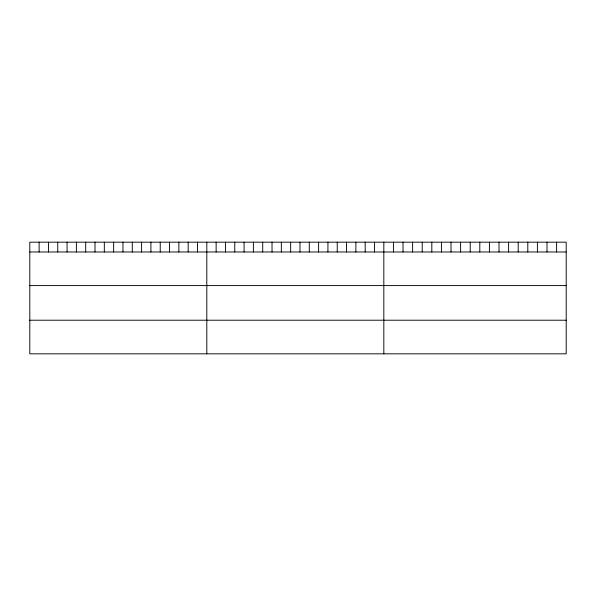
<?xml version="1.0" encoding="UTF-8"?>
<svg xmlns="http://www.w3.org/2000/svg" width="596" height="596" viewBox="0 0 596 596"><rect width="100%" height="100%" fill="white"/><g stroke="black" fill="none" stroke-linecap="round" stroke-linejoin="round"><path stroke-width="0.89" d="M566.2 251.981L566.2 353.823L29.8 353.823L29.8 242.177L566.2 242.177L566.2 251.981L29.8 251.981M29.8 285.588L566.2 285.588M29.8 320.216L566.2 320.216M556.604 242.177L556.604 251.981M547.001 242.177L547.001 251.981M537.406 242.177L537.406 251.981M527.803 242.177L527.803 251.981M518.207 242.177L518.207 251.981M508.604 242.177L508.604 251.981M499.008 242.177L499.008 251.981M489.413 242.177L489.413 251.981M479.81 242.177L479.81 251.981M470.214 242.177L470.214 251.981M460.611 242.177L460.611 251.981M451.016 242.177L451.016 251.981M441.42 242.177L441.42 251.981M431.817 242.177L431.817 251.981M422.221 242.177L422.221 251.981M412.618 242.177L412.618 251.981M403.023 242.177L403.023 251.981M393.42 242.177L393.42 251.981M383.824 242.177L383.824 353.823M374.504 242.177L374.504 251.981M365.192 242.177L365.192 251.981M355.872 242.177L355.872 251.981M346.559 242.177L346.559 251.981M337.239 242.177L337.239 251.981M327.927 242.177L327.927 251.981M318.607 242.177L318.607 251.981M309.294 242.177L309.294 251.981M299.974 242.177L299.974 251.981M290.662 242.177L290.662 251.981M281.342 242.177L281.342 251.981M272.029 242.177L272.029 251.981M262.709 242.177L262.709 251.981M253.397 242.177L253.397 251.981M244.077 242.177L244.077 251.981M234.764 242.177L234.764 251.981M225.444 242.177L225.444 251.981M216.132 242.177L216.132 251.981M206.812 242.177L206.812 353.823M197.492 242.177L197.492 251.981M188.18 242.177L188.18 251.981M178.86 242.177L178.86 251.981M169.547 242.177L169.547 251.981M160.227 242.177L160.227 251.981M150.915 242.177L150.915 251.981M141.595 242.177L141.595 251.981M132.282 242.177L132.282 251.981M122.962 242.177L122.962 251.981M113.65 242.177L113.65 251.981M104.33 242.177L104.33 251.981M95.017 242.177L95.017 251.981M85.697 242.177L85.697 251.981M76.385 242.177L76.385 251.981M67.065 242.177L67.065 251.981M57.752 242.177L57.752 251.981M48.432 242.177L48.432 251.981M39.12 242.177L39.12 251.981"/></g></svg>
